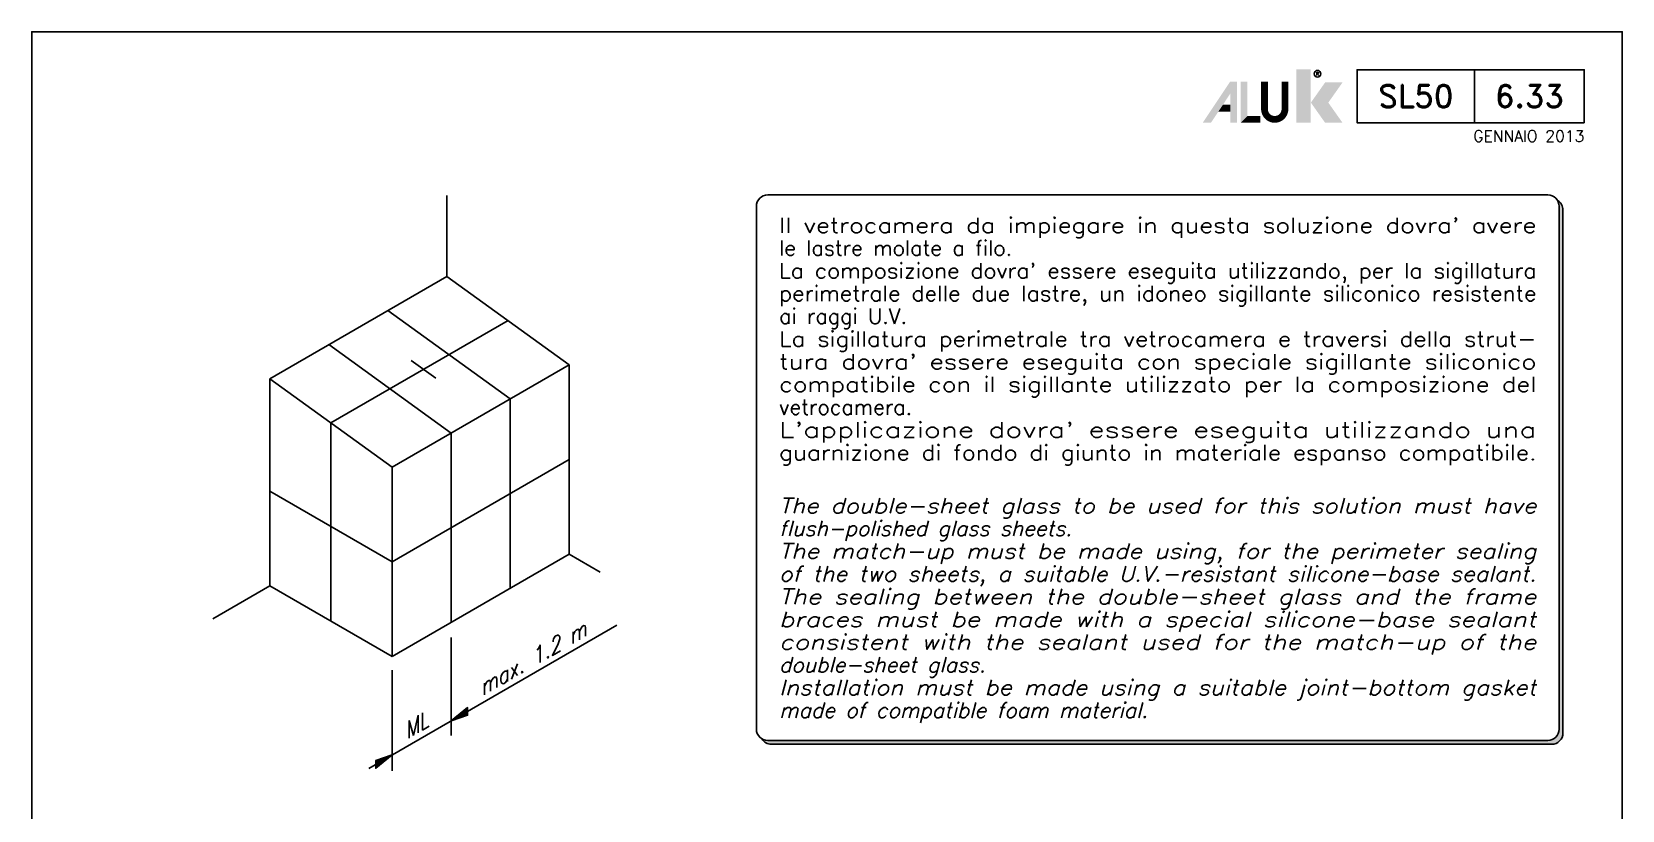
# Model space of a CAD drawing. Extents: x 0 to 4131, y -1600 to 527.
# Drawn here: x 230 to 440, y -445.7 to -343 of the extents above; entities that cross this region are included whole.
import ezdxf
from ezdxf.enums import TextEntityAlignment as Align

# ---------------------------------------------------------------- set-up
doc = ezdxf.new("R2010")
doc.units = 0
doc.header["$LTSCALE"] = 7.5
doc.header["$MEASUREMENT"] = 0
for name, color, linetype in [('FILL', 8, 'CONTINUOUS'), ('FINE', 7, 'CONTINUOUS'), ('GOMMA', 3, 'CONTINUOUS'), ('GROSSA', 4, 'CONTINUOUS'), ('MARCHIO', 7, 'CONTINUOUS'), ('QUOTE', 254, 'CONTINUOUS')]:
    doc.layers.add(name, color=color, linetype=linetype)
doc.styles.add('RD', font='ROMAND.SHX', dxfattribs={"height": 3})
doc.styles.add('RI', font='ROMANS', dxfattribs={"oblique": 15, "height": 2})
doc.styles.get("Standard").update_dxf_attribs({"font": 'romans.shx'})

# ---------------------------------------------------------------- blocks, each defined once
blk = doc.blocks.new('A$C77B22383')
at = {"layer": 'QUOTE'}
blk.add_hatch(color=256, dxfattribs=at).paths.add_polyline_path([(2.165063473800508, 1.750000015744632), (-3.566059092463547e-08, 1.000000015744625), (-3.566059092463547e-08, 1.57446251591864e-08)])
blk.add_lwpolyline([(2.165063473800494, 1.750000015744618), (-3.566059092463547e-08, 1.000000015744625), (-3.566059092463547e-08, 1.57446251591864e-08), (2.165063473800494, 1.750000015744618)], dxfattribs=at)
blk = doc.blocks.new('A$C13B72E1C')
at = {"layer": 'QUOTE'}
blk.add_hatch(color=256, dxfattribs=at).paths.add_polyline_path([(2.165063419652249, 1.750000073617812), (-8.980886434528657e-08, 7.36178051852221e-08), (2.165063419652249, 0.7500000736178123)])
blk.add_lwpolyline([(-8.980885013443185e-08, 7.36178051852221e-08), (2.165063419652249, 1.750000073617805), (2.165063419652249, 0.7500000736178052), (-8.980885013443185e-08, 7.36178051852221e-08)], dxfattribs=at)
blk = doc.blocks.new('NMD')
at = {"layer": 'MARCHIO'}
blk.add_line((-19.50147934574323, -11.99999999951831), (-19.50147934574323, -5), dxfattribs=at)
at = {"layer": 'MARCHIO', "const_width": 0.8940816252993522}
blk.add_lwpolyline([(-44.52990537063704, -6.560045326696226), (-44.52990537063704, -10.20148341598349, -1), (-47.2328569124073, -10.20148341598349), (-47.2328569124073, -6.560045326696226)], format="xyb", dxfattribs=at)
at = {"layer": 'MARCHIO'}
blk.add_lwpolyline([(-5, -11.9999999995182), (-35.0029586914865, -11.99999999951831), (-35.0029586914865, -5.000000000000114), (-5, -5)], close=True, dxfattribs=at)
blk.add_circle((-40.22975519054793, -5.53274893474395), 0.442301161380581, dxfattribs=at)
for points in [[(-43.01116324381744, -4.962846688377454), (-41.13419014878346, -4.962846688377454), (-43.01116324381741, -11.99999999951829), (-41.1341901487834, -11.99999999951832)], [(-55.38160161531025, -11.99999999951829), (-54.30890331492077, -11.99999999951829), (-51.75496516676219, -6.560045326696248), (-51.73432503771241, -8.13813258370574)], [(-51.75496516676219, -6.560045326696248), (-51.73432503771241, -8.13813258370574), (-50.84024341241303, -6.560045326696248), (-50.84024341241303, -11.99999999951832)], [(-51.73432503771238, -11.99999999951832), (-50.84024341241303, -11.99999999951832), (-51.73432503771241, -8.13813258370574)], [(-50.38284926682724, -6.560045326696226), (-49.48876764152789, -6.560045326696226), (-50.38284926682724, -11.99999999951832), (-49.48876764152789, -11.10591837421894)], [(-39.22923636995171, -6.682906760413069), (-36.93009059657882, -6.68290676041309), (-41.10585751316535, -9.341453379965678), (-38.80671173979249, -9.341453379965678)], [(-52.72995742831989, -9.631581169617007), (-53.32601184518612, -10.52566279491632), (-51.73432503771235, -9.631581169616993), (-51.73432503771238, -10.52566279491634)], [(-41.10585751316535, -9.341453379965678), (-38.80671173979249, -9.341453379965678), (-39.22923636995174, -11.99999999951832), (-36.93009059657888, -11.99999999951832)], [(-49.48876764152789, -11.10591837421894), (-50.38284926682724, -11.99999999951832), (-47.76870756949228, -11.10591837421898), (-47.76870756949228, -11.99999999951832)]]:
    blk.add_solid(points, dxfattribs=at)
blk.add_text('R', height=0.4444645296249439, dxfattribs=at).set_placement((-40.22975519054793, -5.53274893474395), align=Align.MIDDLE)
at = {"layer": 'MARCHIO', "color": 2, "style": 'RD'}
for tag, p in [('SERIE', (-27.24999999999983, -8.5)), ('PAG', (-12.24999999999983, -8.5))]:
    blk.add_attdef(tag, text='', height=3, dxfattribs=at).set_placement(p, align=Align.MIDDLE)
at = {"layer": 'MARCHIO', "color": 2}
blk.add_attdef('REVISIONE', text='', height=1.5, dxfattribs=at).set_placement((-5.004068828642176, -14.50321972118864), align=Align.RIGHT)

msp = doc.modelspace()

# ---------------------------------------------------------------- hatches: boundary and pattern name
at = {"layer": 'FILL'}
msp.add_hatch(color=256, dxfattribs=at).paths.add_polyline_path([(430.677007057995, -437.028874548308, 0.4142135623730951), (432.177007057995, -435.528874548308), (432.177007057995, -366.528874548308, 0.2615665152438133), (431.4577834643994, -365.2480981419035, -0.1377252841212301), (431.677007057995, -366.028874548308), (431.677007057995, -435.028874548308, -0.4142135623730951), (430.177007057995, -436.528874548308), (327.177007057995, -436.528874548308, -0.1377252841212301), (326.3962306515906, -436.3096509547124, 0.2615665152438133), (327.677007057995, -437.028874548308)])

# ---------------------------------------------------------------- linework, layer by layer
at = {"layer": 'FINE'}
for p, q in [((284.7996196445897, -375.2816541417768), (284.7996196445897, -364.5884508326168)), ((300.9654272443149, -411.9483207930126), (305.0665868228799, -414.3161263796867)), ((261.4169337383254, -416.1149874769187), (253.8920828731097, -420.4594621495628))]:
    msp.add_line(p, q, dxfattribs=at)
msp.add_lwpolyline([(327.177007057995, -364.528874548308, 0.414213562373095), (325.677007057995, -366.028874548308), (325.677007057995, -435.028874548308, 0.414213562373095), (327.177007057995, -436.528874548308), (430.177007057995, -436.528874548308, 0.414213562373095), (431.677007057995, -435.028874548308), (431.677007057995, -366.028874548308, 0.414213562373095), (430.177007057995, -364.528874548308)], format="xyb", close=True, dxfattribs=at)
msp.add_lwpolyline([(326.3962306515906, -436.3096509547124, 0.2615665152438133), (327.677007057995, -437.028874548308), (430.677007057995, -437.028874548308, 0.414213562373095), (432.177007057995, -435.528874548308), (432.177007057995, -366.528874548308, 0.2615665152438133), (431.4577834643994, -365.2480981419035)], format="xyb", dxfattribs=at)
at = {"layer": 'GOMMA'}
for p, q in [((261.4169337383254, -388.7816541441349), (284.7996196445897, -375.2816541417768)), ((284.7996196445897, -375.2816541417768), (300.9654272229017, -386.948320832162)), ((293.1711985941951, -391.4483208022849), (277.0053910403496, -379.7816541245603)), ((269.4998375161401, -394.6149874824821), (292.8825234337455, -381.1149874869694)), ((285.3769699440751, -395.948320811557), (269.2111623884454, -384.2816541348627)), ((277.5827412939552, -400.4483208208293), (300.9654272443149, -386.9483207930126)), ((300.9654272443149, -386.9483207930126), (300.9654272443149, -411.9483207930126)), ((261.4169337383254, -388.7816541441349), (261.4169337383254, -416.1149874769187)), ((277.5827412939552, -400.4483208208293), (261.4169337383254, -388.7816541441349)), ((293.1711985941951, -391.4483208022849), (293.1711985941951, -416.4483208022848)), ((269.4998375161403, -420.7816541488741), (269.4998375161401, -394.6149874824821)), ((285.3769699440751, -395.948320811557), (285.3769699440751, -420.948320811557)), ((277.5827412939552, -412.9483208208293), (300.9654272443149, -399.4483207930126)), ((277.5827412939552, -400.4483208208293), (277.5827412939552, -425.4483208208293)), ((277.5827412939552, -412.9483208208293), (261.4169337383254, -403.6149874769188)), ((300.9654272443149, -411.9483207930126), (277.5827412939552, -425.4483208208293)), ((261.4169337383254, -416.1149874769187), (277.5827412939552, -425.4483208208293))]:
    msp.add_line(p, q, dxfattribs=at)
at = {"layer": 'GROSSA'}
msp.add_line((283.349150437689, -388.7258235956348), (280.1056110212882, -386.3850006518276), dxfattribs=at)
at = {"layer": 'MARCHIO'}
msp.add_lwpolyline([(229.9999999999999, -640), (439.9999999999999, -640), (439.9999999999999, -343), (229.9999999999999, -343)], close=True, dxfattribs=at)
at = {"layer": 'QUOTE'}
for p, q in [((274.5133992103394, -440.2116883349061), (307.2322977534112, -421.3214234534755)), ((285.3769699440751, -422.9442464744409), (285.3769699440751, -435.8618543050051)), ((277.5827412939552, -427.2588408710716), (277.5827412939552, -440.5180396066854))]:
    msp.add_line(p, q, dxfattribs=at)

# ---------------------------------------------------------------- block references
at = {"layer": 'MARCHIO'}
msp.add_blockref('NMD', (439.9999996176106, -342.9999998992806), dxfattribs=at).add_auto_attribs({'SERIE': 'SL50', 'PAG': '6.33', 'REVISIONE': 'GENNAIO 2013'})
at = {"layer": 'QUOTE'}
for name, p in [('A$C13B72E1C', (285.3769694905874, -433.9396031092444)), ('A$C77B22383', (275.4176778201547, -440.1896028724401))]:
    msp.add_blockref(name, p, dxfattribs=at)

# ---------------------------------------------------------------- texts
at = {"layer": 'QUOTE', "color": 2}
for s, width, p, p2 in [("Il vetrocamera da impiegare in questa soluzione dovra' avere", 1.028403525954947, (328.677007057995, -369.528874548308), (428.677007057995, -369.528874548308)), ("La composizione dovra' essere eseguita utilizzando, per la sigillatura", 0.9210526315789487, (328.677007057995, -375.528874548308), (428.677007057995, -375.528874548308)), ('perimetrale delle due lastre, un idoneo sigillante siliconico resistente', 0.9251101321585878, (328.677007057995, -378.528874548308), (428.677007057995, -378.528874548308)), ('La sigillatura perimetrale tra vetrocamera e traversi della strut-', 0.9813084112149562, (328.677007057995, -384.528874548308), (428.677007057995, -384.528874548308)), ("tura dovra' essere eseguita con speciale sigillante siliconico", 1.057401812688823, (328.677007057995, -387.528874548308), (428.677007057995, -387.528874548308)), ('compatibile con il sigillante utilizzato per la composizione del', 1.027397260273973, (328.677007057995, -390.528874548308), (428.677007057995, -390.528874548308)), ("L'applicazione dovra' essere eseguita utilizzando una", 1.209677419354839, (328.677007057995, -396.528874548308), (428.677007057995, -396.528874548308)), ('guarnizione di fondo di giunto in materiale espanso compatibile.', 0.9831460674157281, (328.677007057995, -399.528874548308), (428.677007057995, -399.528874548308))]:
    msp.add_text(s, height=2, dxfattribs=dict(at, width=width)).set_placement(p, p2, align=Align.FIT)
for s, p in [('le lastre molate a filo.', (328.677007057995, -372.528874548308)), ('ai raggi U.V.', (328.677007057995, -381.528874548308)), ('vetrocamera.', (328.677007057995, -393.528874548308))]:
    msp.add_text(s, height=2, dxfattribs=at).set_placement(p)
at = {"layer": 'QUOTE', "color": 2, "style": 'RI', "oblique": 15}
for s, width, p, p2 in [('The double-sheet glass to be used for this solution must have', 0.986842105263159, (328.677007057995, -406.528874548308), (428.677007057995, -406.528874548308)), ('The match-up must be made using, for the perimeter sealing', 1.006711409395972, (328.677007057995, -412.528874548308), (428.677007057995, -412.528874548308)), ('of the two sheets, a suitable U.V.-resistant silicone-base sealant.', 0.9510869565217398, (328.677007057995, -415.528874548308), (428.677007057995, -415.528874548308)), ('The sealing between the double-sheet glass and the frame', 1.059535822401615, (328.677007057995, -418.528874548308), (428.677007057995, -418.528874548308)), ('braces must be made with a special silicone-base sealant', 1.067073170731708, (328.677007057995, -421.528874548308), (428.677007057995, -421.528874548308)), ('consistent with the sealant used for the match-up of the', 1.076923076923078, (328.677007057995, -424.528874548308), (428.677007057995, -424.528874548308)), ('Installation must be made using a suitable joint-bottom gasket', 0.9877704609595486, (328.677007057995, -430.528874548308), (428.677007057995, -430.528874548308))]:
    msp.add_text(s, height=2, dxfattribs=dict(at, width=width)).set_placement(p, p2, align=Align.FIT)
for s, p in [('flush-polished glass sheets.', (328.677007057995, -409.528874548308)), ('double-sheet glass.', (328.677007057995, -427.528874548308)), ('made of compatible foam material.', (328.677007057995, -433.528874548308))]:
    msp.add_text(s, height=2, dxfattribs=at).set_placement(p)
at = {"layer": 'QUOTE', "color": 2, "oblique": 30}
for s, p in [('max. 1.2 m', (289.4711203439997, -430.6588130899023)), ('ML', (279.5105302531644, -436.3711349602795))]:
    msp.add_text(s, height=2, rotation=29.99999999999986, dxfattribs=at).set_placement(p)

doc.saveas('drawing.dxf')
